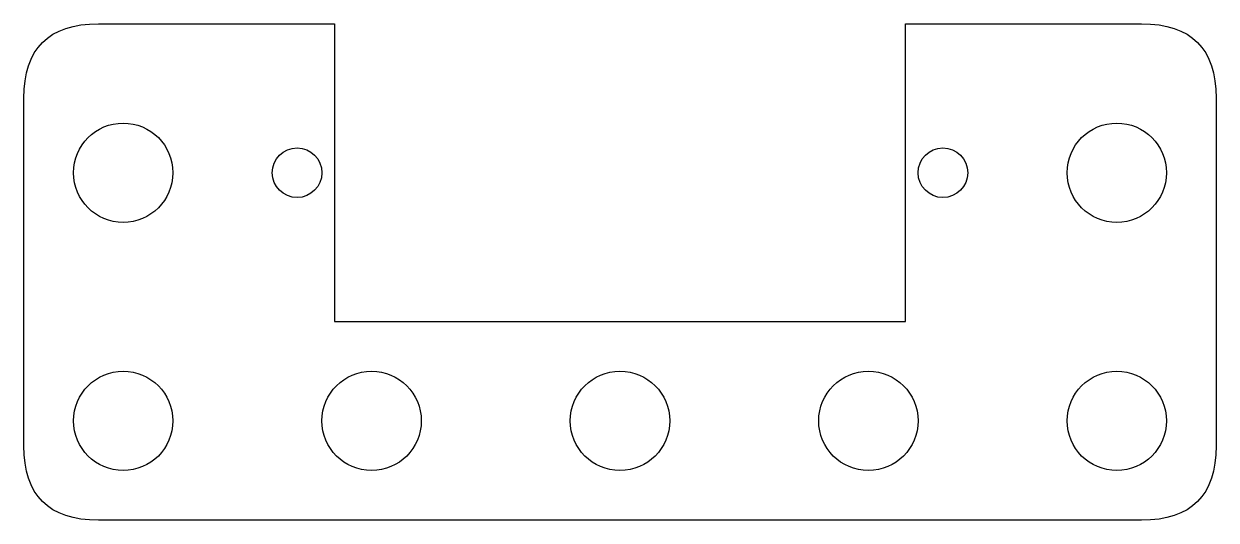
# Model space of a CAD drawing. Extents: x 9 to 57, y 23 to 43.
import ezdxf

# ---------------------------------------------------------------- set-up
doc = ezdxf.new("R2010")
doc.units = 0
doc.layers.add('Layer_1', color=7, linetype='CONTINUOUS')

msp = doc.modelspace()

# ---------------------------------------------------------------- linework, layer by layer
at = {"layer": 'Layer_1', "color": 7}
for p, q in [((12, 42.999999), (21.5, 42.999999)), ((21.5, 42.999999), (21.5, 31)), ((44.500001, 31), (44.500001, 42.999999)), ((44.500001, 42.999999), (53.999999, 42.999999)), ((9, 25.999999), (9, 39.999999)), ((56.999999, 39.999999), (56.999999, 25.999999)), ((15, 36.999997), (15, 36.999997)), ((55, 36.999997), (55, 36.999997)), ((21.5, 31), (44.500001, 31)), ((15, 27), (15, 27)), ((25, 27), (25, 27)), ((34.999999, 27), (34.999999, 27)), ((45.000001, 27), (45.000001, 27)), ((55, 27), (55, 27)), ((53.999999, 22.999999), (12, 22.999999))]:
    msp.add_line(p, q, dxfattribs=at)
at = {"layer": 'Layer_1', "color": 1}
for p, q in [((21, 36.999999), (21, 36.999999)), ((46.999999, 36.999999), (46.999999, 36.999999))]:
    msp.add_line(p, q, dxfattribs=at)
at = {"layer": 'Layer_1', "color": 7}
for points in [[(9, 39.999999), (9, 42.000001), (10, 42.999999), (12, 42.999999)], [(53.999999, 42.999999), (56.000001, 42.999999), (56.999999, 42.000001), (56.999999, 39.999999)], [(11, 36.999997), (11, 38.104566), (11.895431, 38.999998), (13, 38.999998)], [(13, 38.999998), (14.104569, 38.999998), (15, 38.104566), (15, 36.999997)], [(51, 36.999997), (51, 38.104566), (51.895431, 38.999998), (53, 38.999998)], [(53, 38.999998), (54.10457, 38.999998), (55, 38.104566), (55, 36.999997)], [(13, 34.999998), (11.895431, 34.999998), (11, 35.895427), (11, 36.999997)], [(15, 36.999997), (15, 35.895427), (14.104569, 34.999998), (13, 34.999998)], [(53, 34.999998), (51.895431, 34.999998), (51, 35.895427), (51, 36.999997)], [(55, 36.999997), (55, 35.895427), (54.10457, 34.999998), (53, 34.999998)], [(11, 27), (11, 28.104569), (11.895431, 29.000001), (13, 29.000001)], [(13, 29.000001), (14.104569, 29.000001), (15, 28.104569), (15, 27)], [(21, 27), (21, 28.104569), (21.89543, 29.000001), (23, 29.000001)], [(23, 29.000001), (24.104569, 29.000001), (25, 28.104569), (25, 27)], [(30.999999, 27), (30.999999, 28.104569), (31.895429, 29.000001), (32.999999, 29.000001)], [(32.999999, 29.000001), (34.104568, 29.000001), (34.999999, 28.104569), (34.999999, 27)], [(41, 27), (41, 28.104569), (41.895431, 29.000001), (43.000001, 29.000001)], [(43.000001, 29.000001), (44.10457, 29.000001), (45.000001, 28.104569), (45.000001, 27)], [(51, 27), (51, 28.104569), (51.895431, 29.000001), (53, 29.000001)], [(53, 29.000001), (54.10457, 29.000001), (55, 28.104569), (55, 27)], [(13, 25.000001), (11.895431, 25.000001), (11, 25.89543), (11, 27)], [(15, 27), (15, 25.89543), (14.104569, 25.000001), (13, 25.000001)], [(23, 25.000001), (21.89543, 25.000001), (21, 25.89543), (21, 27)], [(25, 27), (25, 25.89543), (24.104569, 25.000001), (23, 25.000001)], [(32.999999, 25.000001), (31.895429, 25.000001), (30.999999, 25.89543), (30.999999, 27)], [(34.999999, 27), (34.999999, 25.89543), (34.104568, 25.000001), (32.999999, 25.000001)], [(43.000001, 25.000001), (41.895431, 25.000001), (41, 25.89543), (41, 27)], [(45.000001, 27), (45.000001, 25.89543), (44.10457, 25.000001), (43.000001, 25.000001)], [(53, 25.000001), (51.895431, 25.000001), (51, 25.89543), (51, 27)], [(55, 27), (55, 25.89543), (54.10457, 25.000001), (53, 25.000001)], [(12, 22.999999), (10, 22.999999), (9, 24), (9, 25.999999)], [(56.999999, 25.999999), (56.999999, 24), (56.000001, 22.999999), (53.999999, 22.999999)]]:
    msp.add_open_spline(points, degree=3, dxfattribs=at)
at = {"layer": 'Layer_1', "color": 1}
for points in [[(19, 36.999999), (19, 37.552283), (19.447715, 37.999997), (20, 37.999997)], [(20, 37.999997), (20.552285, 37.999997), (21, 37.552283), (21, 36.999999)], [(45, 36.999999), (45, 37.552283), (45.447715, 37.999997), (46.000001, 37.999997)], [(46.000001, 37.999997), (46.552285, 37.999997), (46.999999, 37.552283), (46.999999, 36.999999)], [(20, 35.999999), (19.447715, 35.999999), (19, 36.447713), (19, 36.999999)], [(21, 36.999999), (21, 36.447713), (20.552285, 35.999999), (20, 35.999999)], [(46.000001, 35.999999), (45.447715, 35.999999), (45, 36.447713), (45, 36.999999)], [(46.999999, 36.999999), (46.999999, 36.447713), (46.552285, 35.999999), (46.000001, 35.999999)]]:
    msp.add_open_spline(points, degree=3, dxfattribs=at)

doc.saveas('drawing.dxf')
